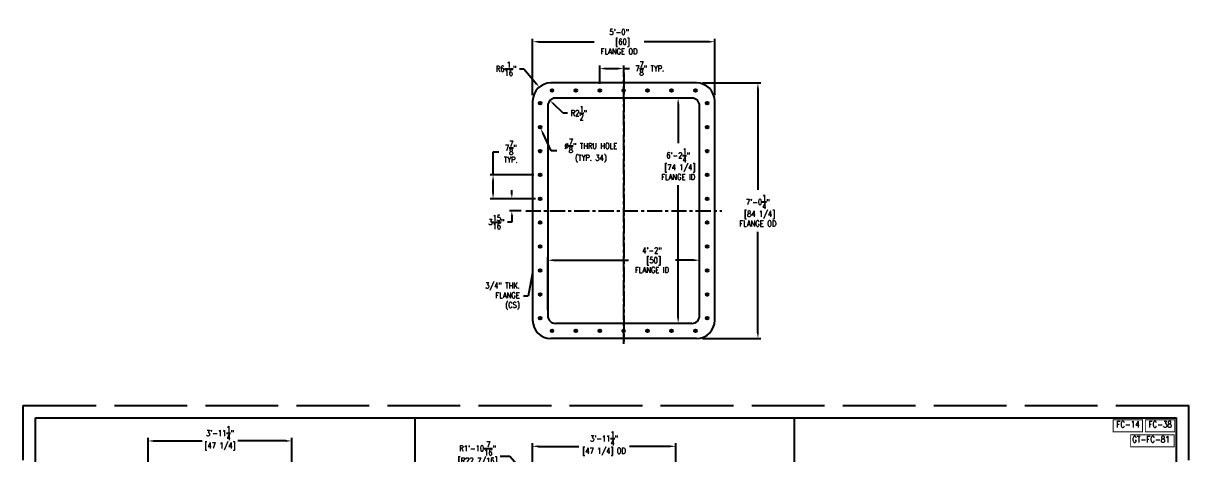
# Model space of a CAD drawing. Extents: x -219 to 1080, y 12 to 426.
# Drawn here: x -12 to 372, y 284.2 to 426 of the extents above; entities that cross this region are included whole.
import ezdxf

# ---------------------------------------------------------------- set-up
doc = ezdxf.new("R2010")
doc.units = 0
doc.header["$LTSCALE"] = 4
doc.header["$MEASUREMENT"] = 0
doc.header["$PDMODE"] = 33
doc.header["$PDSIZE"] = -0.5
doc.linetypes.add('AM_ISO02W050', pattern=[7.5, 6, -1.5])
doc.linetypes.add('CENTER', pattern=[2, 1.25, -0.25, 0.25, -0.25])
doc.layers.get('0').update_dxf_attribs({"linetype": 'CONTINUOUS'})
doc.layers.get('Defpoints').update_dxf_attribs({"linetype": 'CONTINUOUS'})
for name, color, linetype in [('CENTER', 6, 'CENTER'), ('COVER', 3, 'CONTINUOUS'), ('DIM', 1, 'CONTINUOUS'), ('FLANGE', 2, 'CONTINUOUS'), ('TEXT', 4, 'CONTINUOUS')]:
    doc.layers.add(name, color=color, linetype=linetype)
doc.styles.add('ROMANS', font='ROMANS.shx', dxfattribs={"width": 0.85, "height": 1.92})
doc.styles.get("Standard").update_dxf_attribs({"font": 'sanss___.ttf'})
doc.dimstyles.get("Standard").update_dxf_attribs({"dimtxt": 0.18, "dimasz": 0.18, "dimexe": 0.18, "dimexo": 0.0625, "dimgap": 0.09, "dimtad": 0, "dimtih": 1, "dimtoh": 1, "dimdec": 4, "dimzin": 0, "dimdsep": 46, "dimtxsty": 'Standard', "dimcen": 0.09, "dimadec": 0, "dimazin": 0, "dimtfac": 1, "dimtdec": 4, "dimtofl": 0, "dimtmove": 0, "dimatfit": 3, "dimfxl": 1, "dimtolj": 1, "dimtzin": 0, "dimarcsym": 0})

# ---------------------------------------------------------------- blocks, each defined once
blk = doc.blocks.new('A$C530B74A1')
at = {"layer": 'CENTER'}
for p, q in [((-27.04, -6.69), (-27.96, -6.69)), ((-27.5, -7.14), (-27.5, -6.23)), ((-27.04, -14.56), (-27.96, -14.56)), ((-27.5, -15.02), (-27.5, -14.11)), ((27.04, -14.56), (27.96, -14.56)), ((27.5, -15.02), (27.5, -14.11)), ((-27.04, -22.44), (-27.96, -22.44)), ((-27.5, -22.89), (-27.5, -21.98)), ((27.04, -22.44), (27.96, -22.44)), ((27.5, -22.89), (27.5, -21.98)), ((-27.04, -30.31), (-27.96, -30.31)), ((-27.5, -30.77), (-27.5, -29.86)), ((27.04, -30.31), (27.96, -30.31)), ((27.5, -30.77), (27.5, -29.86)), ((-27.04, -38.19), (-27.96, -38.19)), ((-27.5, -38.64), (-27.5, -37.73)), ((27.04, -38.19), (27.96, -38.19)), ((27.5, -38.64), (27.5, -37.73)), ((-27.04, -46.06), (-27.96, -46.06)), ((-27.5, -45.61), (-27.5, -46.52)), ((27.04, -46.06), (27.96, -46.06)), ((27.5, -45.61), (27.5, -46.52)), ((-27.5, -53.48), (-27.5, -54.39)), ((27.5, -53.48), (27.5, -54.39)), ((-27.04, -53.94), (-27.96, -53.94)), ((27.04, -53.94), (27.96, -53.94)), ((-27.5, -61.36), (-27.5, -62.27)), ((27.5, -61.36), (27.5, -62.27)), ((-27.04, -61.81), (-27.96, -61.81)), ((27.04, -61.81), (27.96, -61.81)), ((-27.04, -69.69), (-27.96, -69.69)), ((-27.5, -69.23), (-27.5, -70.14)), ((27.04, -69.69), (27.96, -69.69)), ((27.5, -69.23), (27.5, -70.14)), ((-27.04, -77.56), (-27.96, -77.56)), ((-27.5, -77.11), (-27.5, -78.02))]:
    blk.add_line(p, q, dxfattribs=at)
at = {"layer": 'COVER'}
for centre in [(-27.5, -6.69), (-27.5, -14.56), (27.5, -14.56), (-27.5, -22.44), (27.5, -22.44), (-27.5, -30.31), (27.5, -30.31), (-27.5, -38.19), (27.5, -38.19), (-27.5, -46.06), (27.5, -46.06), (-27.5, -53.94), (27.5, -53.94), (-27.5, -61.81), (27.5, -61.81), (-27.5, -69.69), (27.5, -69.69), (-27.5, -77.56)]:
    blk.add_circle(centre, 0.438, dxfattribs=at)
blk = doc.blocks.new('*D72')
at = {"layer": 'Defpoints', "color": 0, "transparency": 16777216}
for p in [(161.53, 400.61), (163.33, 398.88)]:
    blk.add_point(p, dxfattribs=at)
at = {"layer": 'DIM', "color": 0, "lineweight": -2, "transparency": 16777216}
for p, q in [((165.88, 396.43), (162.57, 399.62)), ((167.32, 396.43), (165.88, 396.43))]:
    blk.add_line(p, q, dxfattribs=at)
at = {"layer": 'DIM', "color": 0, "transparency": 16777216}
blk.add_solid([(162.73, 399.79), (162.4, 399.44), (161.53, 400.61)], dxfattribs=at)
at = {"layer": 'DIM', "color": 0, "transparency": 16777216, "insert": (171.08, 396.43), "char_height": 1.92, "attachment_point": 5, "style": 'ROMANS'}
blk.add_mtext('\\A1;R2{\\H1x;\\S1/2;}"', dxfattribs=at)
blk = doc.blocks.new('*D74')
at = {"layer": 'Defpoints', "color": 0, "transparency": 16777216}
for p in [(209.8, 406.38), (209.8, 322.13), (230.05, 322.13)]:
    blk.add_point(p, dxfattribs=at)
at = {"layer": 'DIM', "color": 0, "lineweight": -2, "transparency": 16777216}
for p, q in [((211.8, 406.38), (231.05, 406.38)), ((230.05, 404.46), (230.05, 371.16)), ((230.05, 324.05), (230.05, 357.35)), ((211.8, 322.13), (231.05, 322.13))]:
    blk.add_line(p, q, dxfattribs=at)
at = {"layer": 'DIM', "color": 0, "transparency": 16777216}
for points in [[(229.73, 404.46), (230.37, 404.46), (230.05, 406.38)], [(229.73, 324.05), (230.37, 324.05), (230.05, 322.13)]]:
    blk.add_solid(points, dxfattribs=at)
at = {"layer": 'DIM', "color": 0, "transparency": 16777216, "insert": (230.05, 364.26), "char_height": 1.92, "attachment_point": 5, "style": 'ROMANS'}
blk.add_mtext('\\A1;7\'-0{\\H1x;\\S1/4;}"\\P [84 1/4]\\PFLANGE OD', dxfattribs=at)
blk = doc.blocks.new('*D87')
at = {"layer": 'Defpoints', "color": 0, "transparency": 16777216}
for p in [(215.83, 419.97), (155.83, 400.35), (215.83, 400.35)]:
    blk.add_point(p, dxfattribs=at)
at = {"layer": 'DIM', "color": 0, "lineweight": -2, "transparency": 16777216}
for p, q in [((155.83, 402.35), (155.83, 420.97)), ((157.75, 419.97), (176.05, 419.97)), ((213.91, 419.97), (192.61, 419.97)), ((215.83, 402.35), (215.83, 420.97))]:
    blk.add_line(p, q, dxfattribs=at)
at = {"layer": 'DIM', "color": 0, "transparency": 16777216}
for points in [[(157.75, 420.29), (157.75, 419.65), (155.83, 419.97)], [(213.91, 420.29), (213.91, 419.65), (215.83, 419.97)]]:
    blk.add_solid(points, dxfattribs=at)
at = {"layer": 'DIM', "color": 0, "transparency": 16777216, "insert": (184.33, 419.97), "char_height": 1.92, "attachment_point": 5, "style": 'ROMANS'}
blk.add_mtext('\\A1;5\'-0"\\P  [60]\\PFLANGE OD', dxfattribs=at)
blk = doc.blocks.new('*D88')
at = {"layer": 'Defpoints', "color": 0, "transparency": 16777216}
for p in [(210.84, 347.94), (160.83, 329.63), (210.84, 329.63)]:
    blk.add_point(p, dxfattribs=at)
at = {"layer": 'DIM', "color": 0, "lineweight": -2, "transparency": 16777216}
for p, q in [((160.83, 331.63), (160.83, 348.94)), ((162.75, 347.94), (187.41, 347.94)), ((208.92, 347.94), (202.89, 347.94)), ((210.84, 331.63), (210.84, 348.94))]:
    blk.add_line(p, q, dxfattribs=at)
at = {"layer": 'DIM', "color": 0, "transparency": 16777216}
for points in [[(162.75, 348.26), (162.75, 347.62), (160.83, 347.94)], [(208.92, 348.26), (208.92, 347.62), (210.84, 347.94)]]:
    blk.add_solid(points, dxfattribs=at)
at = {"layer": 'DIM', "color": 0, "transparency": 16777216, "insert": (195.15, 347.94), "char_height": 1.92, "attachment_point": 5, "style": 'ROMANS'}
blk.add_mtext('\\A1;4\'-2"\\P [50] \\PFLANGE ID', dxfattribs=at)
blk = doc.blocks.new('*D89')
at = {"layer": 'Defpoints', "color": 0, "transparency": 16777216}
for p in [(208.34, 401.38), (203.78, 327.13), (208.34, 327.13)]:
    blk.add_point(p, dxfattribs=at)
at = {"layer": 'DIM', "color": 0, "lineweight": -2, "transparency": 16777216}
for p, q in [((206.34, 401.38), (202.78, 401.38)), ((203.78, 399.46), (203.78, 386.51)), ((203.78, 329.05), (203.78, 372.71)), ((206.34, 327.13), (202.78, 327.13))]:
    blk.add_line(p, q, dxfattribs=at)
at = {"layer": 'DIM', "color": 0, "transparency": 16777216}
for points in [[(203.46, 399.46), (204.1, 399.46), (203.78, 401.38)], [(203.46, 329.05), (204.1, 329.05), (203.78, 327.13)]]:
    blk.add_solid(points, dxfattribs=at)
at = {"layer": 'DIM', "color": 0, "transparency": 16777216, "insert": (203.78, 379.61), "char_height": 1.92, "attachment_point": 5, "style": 'ROMANS'}
blk.add_mtext('\\A1;6\'-2{\\H1x;\\S1/4;}"\\P [74 1/4]\\PFLANGE ID', dxfattribs=at)
blk = doc.blocks.new('*D90')
at = {"layer": 'Defpoints', "color": 0, "transparency": 16777216}
for p in [(142.79, 376.07), (158.27, 376.07), (158.27, 368.19)]:
    blk.add_point(p, dxfattribs=at)
at = {"layer": 'DIM', "color": 0, "lineweight": -2, "transparency": 16777216}
for p, q in [((142.79, 376.07), (142.79, 383.7)), ((142.79, 383.7), (144.71, 383.7)), ((156.27, 376.07), (141.79, 376.07)), ((142.79, 370.11), (142.79, 374.15)), ((156.27, 368.19), (141.79, 368.19))]:
    blk.add_line(p, q, dxfattribs=at)
at = {"layer": 'DIM', "color": 0, "transparency": 16777216}
for points in [[(142.47, 374.15), (143.11, 374.15), (142.79, 376.07)], [(142.47, 370.11), (143.11, 370.11), (142.79, 368.19)]]:
    blk.add_solid(points, dxfattribs=at)
at = {"layer": 'DIM', "color": 0, "transparency": 16777216, "insert": (148.64, 383.7), "char_height": 1.92, "attachment_point": 5, "style": 'ROMANS'}
blk.add_mtext('\\A1;7{\\H1x;\\S7/8;}" \\PTYP.', dxfattribs=at)
blk = doc.blocks.new('*D91')
at = {"layer": 'Defpoints', "color": 0, "transparency": 16777216}
for p in [(148.97, 368.19), (158.27, 368.19), (153.54, 364.26)]:
    blk.add_point(p, dxfattribs=at)
at = {"layer": 'DIM', "color": 0, "lineweight": -2, "transparency": 16777216}
for p, q in [((148.97, 369.63), (148.97, 371.07)), ((156.77, 368.19), (148.22, 368.19)), ((152.04, 364.26), (148.22, 364.26)), ((148.97, 362.82), (148.97, 360.52)), ((148.97, 360.52), (147.53, 360.52))]:
    blk.add_line(p, q, dxfattribs=at)
at = {"layer": 'DIM', "color": 0, "transparency": 16777216}
for points in [[(148.73, 369.63), (149.21, 369.63), (148.97, 368.19)], [(148.73, 362.82), (149.21, 362.82), (148.97, 364.26)]]:
    blk.add_solid(points, dxfattribs=at)
at = {"layer": 'DIM', "color": 0, "transparency": 16777216, "insert": (143.88, 360.52), "char_height": 1.92, "attachment_point": 5, "style": 'ROMANS'}
blk.add_mtext('\\A1;3{\\H1x;\\S15/16;}"', dxfattribs=at)
blk = doc.blocks.new('*D92')
at = {"layer": 'Defpoints', "color": 0, "transparency": 16777216}
for p in [(177.96, 411.12), (177.96, 404.08), (185.84, 406.38)]:
    blk.add_point(p, dxfattribs=at)
at = {"layer": 'DIM', "color": 0, "lineweight": -2, "transparency": 16777216}
for p, q in [((177.96, 406.08), (177.96, 412.12)), ((179.88, 411.12), (183.92, 411.12)), ((185.84, 408.38), (185.84, 412.12)), ((185.84, 411.12), (187.76, 411.12))]:
    blk.add_line(p, q, dxfattribs=at)
at = {"layer": 'DIM', "color": 0, "transparency": 16777216}
for points in [[(179.88, 411.44), (179.88, 410.8), (177.96, 411.12)], [(183.92, 411.44), (183.92, 410.8), (185.84, 411.12)]]:
    blk.add_solid(points, dxfattribs=at)
at = {"layer": 'DIM', "color": 0, "transparency": 16777216, "insert": (194.41, 411.12), "char_height": 1.92, "attachment_point": 5, "style": 'ROMANS'}
blk.add_mtext('\\A1;7{\\H1x;\\S7/8;}" TYP.', dxfattribs=at)
blk = doc.blocks.new('*D96')
at = {"layer": 'Defpoints', "color": 0, "transparency": 16777216}
for p in [(158.08, 392.21), (158.45, 391.42)]:
    blk.add_point(p, dxfattribs=at)
at = {"layer": 'DIM', "color": 0, "lineweight": -2, "transparency": 16777216}
for p, q in [((161.88, 384.02), (159.26, 389.68)), ((163.8, 384.02), (161.88, 384.02))]:
    blk.add_line(p, q, dxfattribs=at)
at = {"layer": 'DIM', "color": 0, "transparency": 16777216}
blk.add_solid([(159.55, 389.81), (158.97, 389.54), (158.45, 391.42)], dxfattribs=at)
at = {"layer": 'DIM', "color": 0, "transparency": 16777216, "insert": (175.04, 384.02), "char_height": 1.92, "attachment_point": 5, "style": 'ROMANS'}
blk.add_mtext('\\A1;∅{\\H1x;\\S7/8;}" THRU HOLE\\P(TYP. 34)', dxfattribs=at)
blk = doc.blocks.new('*D97')
at = {"layer": 'Defpoints', "color": 0, "transparency": 16777216}
for p in [(158.01, 404.99), (161.86, 400.35)]:
    blk.add_point(p, dxfattribs=at)
at = {"layer": 'DIM', "color": 0, "lineweight": -2, "transparency": 16777216}
for p, q in [((151.52, 411.04), (152.96, 411.04)), ((152.96, 411.04), (157.08, 406.09))]:
    blk.add_line(p, q, dxfattribs=at)
at = {"layer": 'DIM', "color": 0, "transparency": 16777216}
blk.add_solid([(157.27, 406.25), (156.9, 405.94), (158.01, 404.99)], dxfattribs=at)
at = {"layer": 'DIM', "color": 0, "transparency": 16777216, "insert": (147.1, 411.04), "char_height": 1.92, "attachment_point": 5, "style": 'ROMANS'}
blk.add_mtext('\\A1;R6{\\H1x;\\S1/16;}"', dxfattribs=at)
blk = doc.blocks.new('*D111')
at = {"layer": 'Defpoints', "color": 0, "transparency": 16777216}
for p in [(155.75, 286.59), (155.75, 248.19), (203, 248.19)]:
    blk.add_point(p, dxfattribs=at)
at = {"layer": 'DIM', "color": 0, "lineweight": -2, "transparency": 16777216}
for p, q in [((155.75, 250.19), (155.75, 287.59)), ((157.67, 286.59), (171.01, 286.59)), ((201.08, 286.59), (187.74, 286.59)), ((203, 250.19), (203, 287.59))]:
    blk.add_line(p, q, dxfattribs=at)
at = {"layer": 'DIM', "color": 0, "transparency": 16777216}
for points in [[(157.67, 286.91), (157.67, 286.27), (155.75, 286.59)], [(201.08, 286.91), (201.08, 286.27), (203, 286.59)]]:
    blk.add_solid(points, dxfattribs=at)
at = {"layer": 'DIM', "color": 0, "transparency": 16777216, "char_height": 1.92, "attachment_point": 5, "style": 'ROMANS'}
for s, insert in [('\\A1;3\'-11{\\H1x;\\S1/4;}"', (179.38, 289.15)), ('\\A1;[47 1/4] OD', (179.38, 284.8))]:
    blk.add_mtext(s, dxfattribs=dict(at, insert=insert))
blk = doc.blocks.new('*D134')
at = {"layer": 'Defpoints', "color": 0, "transparency": 16777216}
for p in [(76.43, 288.36), (29.18, 252.89), (76.43, 252.89)]:
    blk.add_point(p, dxfattribs=at)
at = {"layer": 'DIM', "color": 0, "lineweight": -2, "transparency": 16777216}
for p, q in [((29.18, 254.89), (29.18, 289.36)), ((31.1, 288.36), (46.97, 288.36)), ((74.51, 288.36), (58.64, 288.36)), ((76.43, 254.89), (76.43, 289.36))]:
    blk.add_line(p, q, dxfattribs=at)
at = {"layer": 'DIM', "color": 0, "transparency": 16777216}
for points in [[(31.1, 288.68), (31.1, 288.04), (29.18, 288.36)], [(74.51, 288.68), (74.51, 288.04), (76.43, 288.36)]]:
    blk.add_solid(points, dxfattribs=at)
at = {"layer": 'DIM', "color": 0, "transparency": 16777216, "char_height": 1.92, "attachment_point": 5, "style": 'ROMANS'}
for s, insert in [('\\A1;3\'-11{\\H1x;\\S1/4;}"', (52.81, 290.92)), ('\\A1;[47 1/4]', (52.81, 286.57))]:
    blk.add_mtext(s, dxfattribs=dict(at, insert=insert))
blk = doc.blocks.new('*D138')
at = {"layer": 'Defpoints', "color": 0, "transparency": 16777216}
for p in [(164.52, 265), (179.38, 248.19)]:
    blk.add_point(p, dxfattribs=at)
at = {"layer": 'DIM', "color": 0, "lineweight": -2, "transparency": 16777216}
for p, q in [((145.13, 283.35), (148.33, 283.35)), ((148.33, 283.35), (163.25, 266.44))]:
    blk.add_line(p, q, dxfattribs=at)
at = {"layer": 'DIM', "color": 0, "transparency": 16777216}
blk.add_solid([(163.49, 266.66), (163.01, 266.23), (164.52, 265)], dxfattribs=at)
at = {"layer": 'DIM', "color": 0, "transparency": 16777216, "char_height": 1.92, "attachment_point": 5, "style": 'ROMANS'}
for s, insert in [('\\A1;R1\'-10{\\H1x;\\S7/16;}"', (137.7, 285.91)), ('\\A1;[R22 7/16]', (137.7, 281.56))]:
    blk.add_mtext(s, dxfattribs=dict(at, insert=insert))

msp = doc.modelspace()

# ---------------------------------------------------------------- linework, layer by layer
for p, q in [((-7.99419, 296), (367.99419, 296)), ((-7.99419, 24), (-7.99419, 296)), ((117.00581, 296), (117.00581, 24)), ((242.00581, 296), (242.00581, 62.4)), ((367.99419, 24), (367.99419, 296))]:
    msp.add_line(p, q)
at = {"layer": 'CENTER'}
for p, q in [((185.83273, 320.3553), (185.83273, 409.91623)), ((185.83273, 409.70341), (185.83273, 321.09628)), ((162.66879, 403.88225), (161.74667, 403.88225)), ((162.20773, 403.42949), (162.20773, 404.335)), ((170.54379, 403.88225), (169.62167, 403.88225)), ((170.08273, 403.42949), (170.08273, 404.335)), ((178.41879, 403.88225), (177.49667, 403.88225)), ((177.95773, 403.42949), (177.95773, 404.335)), ((185.37167, 403.88225), (186.29379, 403.88225)), ((185.83273, 403.42949), (185.83273, 404.335)), ((193.24667, 403.88225), (194.16879, 403.88225)), ((193.70773, 403.42949), (193.70773, 404.335)), ((201.12167, 403.88225), (202.04379, 403.88225)), ((201.58273, 403.42949), (201.58273, 404.335)), ((208.99667, 403.88225), (209.91879, 403.88225)), ((209.45773, 403.42949), (209.45773, 404.335)), ((212.87167, 399.69475), (213.79379, 399.69475)), ((213.33273, 399.24199), (213.33273, 400.1475)), ((153.53825, 364.25725), (218.1272, 364.25725)), ((212.87167, 328.81975), (213.79379, 328.81975)), ((213.33273, 329.2725), (213.33273, 328.36699)), ((162.66879, 324.63225), (161.74667, 324.63225)), ((162.20773, 325.085), (162.20773, 324.17949)), ((170.54379, 324.63225), (169.62167, 324.63225)), ((170.08273, 325.085), (170.08273, 324.17949)), ((178.41879, 324.63225), (177.49667, 324.63225)), ((177.95773, 325.085), (177.95773, 324.17949)), ((185.37167, 324.63225), (186.29379, 324.63225)), ((185.83273, 325.085), (185.83273, 324.17949)), ((193.24667, 324.63225), (194.16879, 324.63225)), ((193.70773, 325.085), (193.70773, 324.17949)), ((201.12167, 324.63225), (202.04379, 324.63225)), ((201.58273, 325.085), (201.58273, 324.17949)), ((208.99667, 324.63225), (209.91879, 324.63225)), ((209.45773, 325.085), (209.45773, 324.17949))]:
    msp.add_line(p, q, dxfattribs=at)
at = {"layer": 'COVER'}
for centre in [(162.20773, 403.88225), (170.08273, 403.88225), (177.95773, 403.88225), (185.83273, 403.88225), (185.83273, 403.88225), (193.70773, 403.88225), (201.58273, 403.88225), (209.45773, 403.88225), (213.33273, 399.69475), (213.33273, 328.81975), (162.20773, 324.63225), (170.08273, 324.63225), (177.95773, 324.63225), (185.83273, 324.63225), (193.70773, 324.63225), (201.58273, 324.63225), (209.45773, 324.63225)]:
    msp.add_circle(centre, 0.4375, dxfattribs=at)
at = {"layer": 'Defpoints', "linetype": 'AM_ISO02W050'}
for p, q in [((-12, 300), (372, 300)), ((-12, 12), (-12, 300)), ((372, 12), (372, 300))]:
    msp.add_line(p, q, dxfattribs=at)
at = {"layer": 'FLANGE'}
for p, q in [((209.83273, 406.38225), (161.83273, 406.38225)), ((155.83273, 400.38225), (155.83273, 328.13225)), ((208.33519, 401.38225), (163.33027, 401.38225)), ((215.83273, 328.13225), (215.83273, 400.38225)), ((160.83027, 398.88225), (160.83027, 329.63028)), ((210.83519, 329.63028), (210.83519, 398.88225)), ((208.33519, 327.13028), (163.33027, 327.13028)), ((209.83273, 322.13225), (161.83273, 322.13225))]:
    msp.add_line(p, q, dxfattribs=at)
for centre, radius, start, end in [((161.83273, 400.38225), 6, 90, 180), ((209.83273, 400.38225), 6, 0, 90), ((163.33027, 398.88225), 2.5, 90, 180), ((208.33519, 398.88225), 2.5, 0, 90), ((161.83273, 328.13225), 6, 180, 270), ((163.33027, 329.63028), 2.5, 180, 270), ((208.33519, 329.63028), 2.5, 270, 360), ((209.83273, 328.13225), 6, 270, 0)]:
    msp.add_arc(centre, radius, start, end, dxfattribs=at)
at = {"layer": 'TEXT', "const_width": 0.3192}
for points in [[(347.15409, 295.30699), (347.15409, 291.348), (356.81575, 291.348), (356.81575, 295.30699)], [(357.71385, 295.30699), (357.71385, 291.348), (367.37552, 291.348), (367.37552, 295.30699)], [(352.88393, 290.34752), (352.88393, 286.38852), (367.20455, 286.38852), (367.20455, 290.34752)]]:
    msp.add_lwpolyline(points, close=True, dxfattribs=at)

# ---------------------------------------------------------------- block references
at = {"layer": 'CENTER'}
msp.add_blockref('A$C530B74A1', (185.83273, 406.38225), dxfattribs=at)

# ---------------------------------------------------------------- texts
at = {"layer": 'DIM', "insert": (151.61203, 336.064), "char_height": 1.92, "attachment_point": 6, "style": 'ROMANS'}
msp.add_mtext('3/4" THK.\\PFLANGE\\P(CS)', dxfattribs=at)
at = {"layer": 'TEXT', "char_height": 2.01096, "width": 38.9565867, "attachment_point": 1, "style": 'ROMANS'}
for s, insert in [('FC-14', (348.18323, 294.85467)), ('FC-38', (358.74299, 294.85467)), ('GT-FC-81', (353.42476, 289.8952))]:
    msp.add_mtext(s, dxfattribs=dict(at, insert=insert))

# ---------------------------------------------------------------- dimensions: what is measured, and where the dimension line sits
at = {"layer": 'DIM'}
for base, p1, p2, text, picture, middle in [((215.83273, 419.96988), (155.83273, 400.351), (215.83273, 400.351), '<> []\\PFLANGE OD', '*D87', (184.33086, 419.96988)), ((177.95773, 411.11656), (185.84005, 406.38225), (177.95773, 404.0791), '<> TYP.', '*D92', (194.41148, 411.11656)), ((210.83519, 347.94225), (160.83027, 329.63028), (210.83519, 329.63028), '<> \\PFLANGE ID', '*D88', (195.15193, 347.94225))]:
    dim = msp.add_linear_dim(base=base, p1=p1, p2=p2, text=text, dimstyle='Standard', override={"dimscale": 16, "dimtxt": 1.92, "dimasz": 0.12, "dimexe": 0.0625, "dimexo": 0.125, "dimgap": 0.1, "dimzin": 3, "dimlunit": 4, "dimpost": '\\X', "dimtxsty": 'ROMANS', "dimcen": 0}, dxfattribs=at)
    dim.commit()
    dim.dimension.update_dxf_attribs({"geometry": picture, "text_midpoint": middle, "dimtype": 160})
for center, mpoint, override, picture, middle in [((161.86398, 400.351), (158.00529, 404.98635), {"dimscale": 12, "dimtxt": 1.44, "dimasz": 0.12, "dimexe": 0.0625, "dimexo": 0.125, "dimgap": 0.1, "dimzin": 3, "dimlunit": 4, "dimpost": '\\X', "dimtxsty": 'ROMANS', "dimcen": 0}, '*D97', (147.09797, 411.04337)), ((163.33027, 398.88225), (161.52757, 400.61438), {"dimscale": 12, "dimtxt": 1.44, "dimasz": 0.12, "dimexe": 0.0625, "dimexo": 0.125, "dimgap": 0.1, "dimzin": 3, "dimlunit": 4, "dimpost": '\\X', "dimtxsty": 'ROMANS', "dimcen": 0}, '*D72', (171.08484, 396.43206)), ((179.37504, 248.18503), (164.52426, 265.00453), {"dimscale": 16, "dimtxt": 1.92, "dimasz": 0.12, "dimexe": 0.0625, "dimexo": 0.125, "dimgap": 0.02, "dimzin": 3, "dimlunit": 4, "dimpost": '\\X', "dimtxsty": 'ROMANS', "dimcen": 0}, '*D138', (137.69952, 283.34519))]:
    dim = msp.add_radius_dim(center=center, mpoint=mpoint, dimstyle='Standard', override=override, dxfattribs=at)
    dim.commit()
    dim.dimension.update_dxf_attribs({"geometry": picture, "text_midpoint": middle, "dimtype": 164})
for base, p1, p2, text, picture, middle in [((230.05191, 322.13225), (209.80148, 406.38225), (209.80148, 322.13225), '<>\\PFLANGE OD', '*D74', (230.05191, 364.25725)), ((203.77979, 327.13028), (208.33519, 401.38225), (208.33519, 327.13028), '<>\\PFLANGE ID', '*D89', (203.77979, 379.60842)), ((142.79238, 376.06729), (158.27367, 368.19327), (158.27367, 376.06729), '<> \\PTYP.', '*D90', (148.6438, 383.69932))]:
    dim = msp.add_linear_dim(base=base, p1=p1, p2=p2, angle=90, text=text, dimstyle='Standard', override={"dimscale": 16, "dimtxt": 1.92, "dimasz": 0.12, "dimexe": 0.0625, "dimexo": 0.125, "dimgap": 0.1, "dimzin": 3, "dimlunit": 4, "dimpost": '\\X', "dimtxsty": 'ROMANS', "dimcen": 0}, dxfattribs=at)
    dim.commit()
    dim.dimension.update_dxf_attribs({"geometry": picture, "text_midpoint": middle, "dimtype": 160})
dim = msp.add_diameter_dim_2p(p1=(158.08116, 392.21215), p2=(158.44958, 391.41849), text='<> THRU HOLE\\P(TYP. 34)', dimstyle='Standard', override={"dimscale": 16, "dimtxt": 1.92, "dimasz": 0.12, "dimexe": 0.0625, "dimexo": 0.125, "dimgap": 0.1, "dimzin": 3, "dimlunit": 4, "dimpost": '\\X', "dimtxsty": 'ROMANS', "dimcen": 0}, dxfattribs=at)
dim.commit()
dim.dimension.update_dxf_attribs({"geometry": '*D96', "text_midpoint": (175.03962, 384.02196), "dimtype": 163})
dim = msp.add_linear_dim(base=(148.96926, 368.19327), p1=(153.53825, 364.25725), p2=(158.27367, 368.19327), angle=90, dimstyle='Standard', override={"dimscale": 12, "dimtxt": 1.44, "dimasz": 0.12, "dimexe": 0.0625, "dimexo": 0.125, "dimgap": 0.1, "dimzin": 3, "dimlunit": 4, "dimpost": '\\X', "dimtxsty": 'ROMANS', "dimcen": 0}, dxfattribs=at)
dim.commit()
dim.dimension.update_dxf_attribs({"geometry": '*D91', "text_midpoint": (143.88126, 360.51558), "dimtype": 160})
dim = msp.add_linear_dim(base=(76.4307, 288.35621), p1=(29.1807, 252.89299), p2=(76.4307, 252.89299), dimstyle='Standard', override={"dimscale": 16, "dimtxt": 1.92, "dimasz": 0.12, "dimexe": 0.0625, "dimexo": 0.125, "dimgap": 0.02, "dimzin": 3, "dimlunit": 4, "dimpost": '\\X', "dimtxsty": 'ROMANS', "dimcen": 0}, dxfattribs=at)
dim.commit()
dim.dimension.update_dxf_attribs({"geometry": '*D134', "text_midpoint": (52.8057, 288.35621)})
dim = msp.add_linear_dim(base=(155.75004, 286.58694), p1=(203.00004, 248.18503), p2=(155.75004, 248.18503), text='<> OD', dimstyle='Standard', override={"dimscale": 16, "dimtxt": 1.92, "dimasz": 0.12, "dimexe": 0.0625, "dimexo": 0.125, "dimgap": 0.02, "dimzin": 3, "dimlunit": 4, "dimpost": '\\X', "dimtxsty": 'ROMANS', "dimcen": 0}, dxfattribs=at)
dim.commit()
dim.dimension.update_dxf_attribs({"geometry": '*D111', "text_midpoint": (179.37504, 286.58694)})

# ---------------------------------------------------------------- leaders
at = {"layer": 'DIM', "annotation_type": 0, "has_hookline": 1, "hookline_direction": 1}
msp.add_leader([(155.83273, 343.80069), (154.35039, 336.064), (152.81203, 336.064)], dimstyle='Standard', override={"dimscale": 16, "dimtxt": 1.92, "dimasz": 0.12, "dimexe": 0.0625, "dimexo": 0.125, "dimgap": 0.1, "dimzin": 3, "dimlunit": 4, "dimpost": '\\X', "dimtxsty": 'ROMANS', "dimcen": 0}, dxfattribs=at)

doc.saveas('drawing.dxf')
